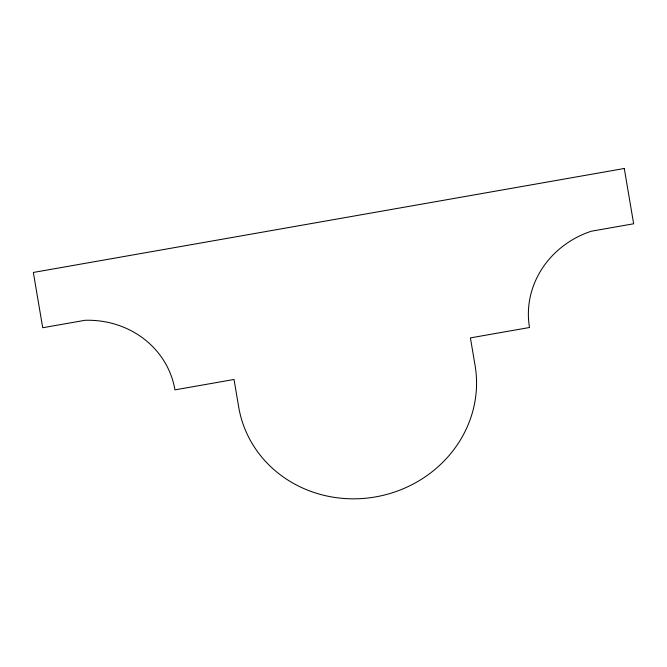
<?xml version="1.0" encoding="UTF-8"?>
<svg xmlns="http://www.w3.org/2000/svg" width="667" height="667" viewBox="0 0 667 667"><rect width="100%" height="100%" fill="white"/><g stroke="black" fill="none" stroke-linecap="round" stroke-linejoin="round"><path stroke-width="1" d="M624.287 168.493L33.35 272.453L42.713 327.739L85.084 320.285A91.004 85.017 -12.5 0 1 174.937 389.87L234.034 379.473L238.711 407.12A120.018 112.123 -12.5 0 0 375.621 496.89A120.018 112.123 -12.5 0 0 475.087 365.533L470.41 337.894L529.506 327.497A91.004 85.017 -12.5 0 1 591.27 231.232L633.65 223.778L624.287 168.493"/></g></svg>
